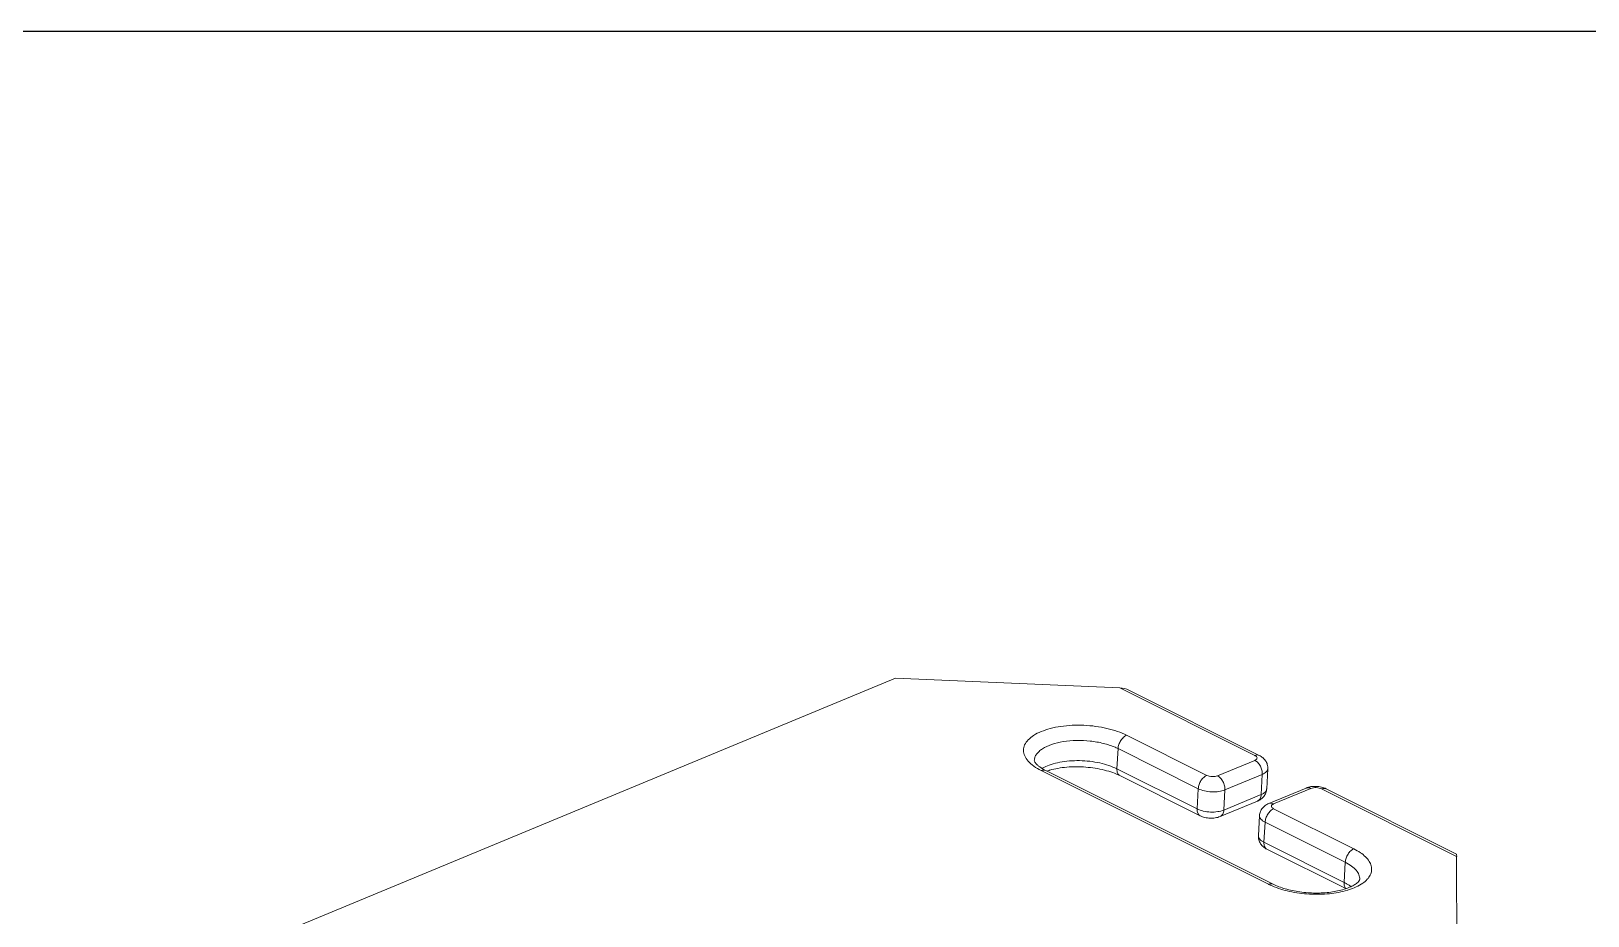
# Model space of a CAD drawing. Header units: millimetres. Extents: x 0 to 1782, y 0 to 1260.
# Drawn here: x 857.8 to 1269.5, y 1026 to 1260 of the extents above; entities that cross this region are included whole.
import ezdxf

# ---------------------------------------------------------------- set-up
doc = ezdxf.new("R2010")
doc.units = ezdxf.units.MM
doc.header["$LTSCALE"] = 0.1
doc.layers.get('0').update_dxf_attribs({"lineweight": 13})
doc.layers.add('图框', color=7, linetype='Continuous')

# ---------------------------------------------------------------- blocks, each defined once
blk = doc.blocks.new('A4-H')
at = {"layer": '图框'}
blk.add_lwpolyline([(0, 210.021), (297, 210.021), (297, 0), (0, 0)], close=True, dxfattribs=at)

msp = doc.modelspace()

# ---------------------------------------------------------------- linework, layer by layer
for p, q in [((1086.4, 1088.87), (911.84, 1016.54)), ((1086.4, 1088.87), (1145.73, 1086.29)), ((1181.44, 1068.44), (1145.73, 1086.29)), ((1182.63, 1068.46), (1148.15, 1085.7)), ((1147.53, 1073.79), (1168.74, 1063.18)), ((1145.26, 1070.24), (1144.97, 1064.91)), ((1166.48, 1059.64), (1145.26, 1070.24)), ((1171.57, 1063.06), (1181.44, 1067.15)), ((1185.06, 1034.38), (1124.96, 1064.43)), ((1186.25, 1034.4), (1126.15, 1064.45)), ((1144.97, 1064.91), (1166.18, 1054.31)), ((1166.95, 1052.5), (1145.74, 1063.11)), ((1183.41, 1063.42), (1173.54, 1059.33)), ((1183.12, 1058.09), (1183.41, 1063.42)), ((1184.87, 1064.91), (1184.58, 1059.58)), ((1166.18, 1054.31), (1166.48, 1059.64)), ((1173.54, 1059.33), (1173.24, 1054)), ((1194.99, 1059.83), (1185.12, 1055.74)), ((1196.29, 1059.72), (1186.41, 1055.63)), ((1234.82, 1041.75), (1199.12, 1059.6)), ((1234.79, 1042.38), (1200.31, 1059.62)), ((1182.15, 1056.38), (1172.27, 1052.29)), ((1173.24, 1054), (1183.12, 1058.09)), ((1186.42, 1054.34), (1207.63, 1043.73)), ((1182.39, 1047.21), (1182.69, 1052.54)), ((1184.15, 1050.8), (1183.86, 1045.47)), ((1205.37, 1040.19), (1184.15, 1050.8)), ((1183.86, 1045.47), (1205.07, 1034.86)), ((1205.5, 1033.23), (1184.63, 1043.66)), ((1234.82, 1041.75), (1234.9, 1014.62)), ((1205.07, 1034.86), (1205.37, 1040.19))]:
    msp.add_line(p, q)
for centre, radius, start, end in [((1201.31, 1026.48), 9.15, 52.4123, 54.8958), ((1200.22, 1051.91), 19.96, 286.6145, 287.3834)]:
    msp.add_arc(centre, radius, start, end)
for centre, major_axis, ratio, start_param, end_param in [((1145.58, 1083.63), (4.24, -0.15), 0.629356, 0.943277, 1.558183), ((1234.68, 1039.08), (0.12, 3.3), 0.027634, -0.62752, -0.012614)]:
    msp.add_ellipse(centre, major_axis=major_axis, ratio=ratio, start_param=start_param, end_param=end_param)
for points, knots in [([(1147.53, 1073.79), (1146.74, 1074.18), (1145.04, 1074.88), (1142.29, 1075.66), (1139.32, 1076.19), (1136.23, 1076.46), (1133.14, 1076.46), (1130.17, 1076.18), (1127.42, 1075.64), (1125, 1074.86), (1123, 1073.86), (1121.48, 1072.68), (1120.63, 1071.5), (1120.31, 1070.53), (1120.23, 1069.8), (1120.32, 1069.07), (1120.65, 1068.06), (1121.5, 1066.82), (1123.02, 1065.51), (1124.26, 1064.78), (1124.96, 1064.43)], [0, 0, 0, 0, 0.06943, 0.145476, 0.226027, 0.308754, 0.391135, 0.470693, 0.545123, 0.612493, 0.671473, 0.72168, 0.764235, 0.783675, 0.802619, 0.82175, 0.841726, 0.886117, 0.938678, 1, 1, 1, 1]), ([(1144.47, 1070.61), (1143.48, 1071.04), (1141.31, 1071.73), (1137.88, 1072.32), (1134.31, 1072.48), (1130.87, 1072.19), (1127.83, 1071.48), (1125.68, 1070.54), (1124.39, 1069.58), (1123.7, 1068.83), (1123.25, 1068.02), (1123.13, 1067.44), (1123.11, 1067.16)], [0, 0, 0, 0, 0.137166, 0.287189, 0.441105, 0.589385, 0.723283, 0.836242, 0.884087, 0.926469, 0.964478, 1, 1, 1, 1]), ([(1145.26, 1070.24), (1145.2, 1070.28), (1144.94, 1070.4), (1144.67, 1070.52), (1144.47, 1070.61)], [0, 0, 0, 0, 0.245351, 1, 1, 1, 1]), ([(1147.53, 1073.79), (1147.22, 1073.66), (1146.64, 1073.25), (1145.94, 1072.4), (1145.44, 1071.37), (1145.28, 1070.61), (1145.26, 1070.24)], [0, 0, 0, 0, 0.224043, 0.480113, 0.747077, 1, 1, 1, 1]), ([(1123.11, 1067.16), (1123.11, 1067.08), (1123.16, 1066.91), (1123.31, 1066.62), (1123.58, 1066.26), (1124, 1065.84), (1124.83, 1065.17), (1125.59, 1064.73), (1126.15, 1064.45)], [0, 0, 0, 0, 0.05786, 0.127502, 0.232347, 0.375019, 0.553124, 1, 1, 1, 1]), ([(1125.66, 1065.27), (1126.27, 1065.59), (1127.65, 1066.15), (1129.91, 1066.71), (1132.43, 1067.04), (1135.09, 1067.11), (1137.78, 1066.94), (1140.38, 1066.51), (1142.79, 1065.86), (1144.28, 1065.25), (1144.97, 1064.91)], [0, 0, 0, 0, 0.104418, 0.222626, 0.351427, 0.486689, 0.623795, 0.757961, 0.884717, 1, 1, 1, 1]), ([(1181.44, 1068.44), (1181.64, 1068.52), (1182.04, 1068.63), (1182.46, 1068.54), (1182.63, 1068.46)], [0, 0, 0, 0, 0.530873, 1, 1, 1, 1]), ([(1181.44, 1068.44), (1181.52, 1068.4), (1181.68, 1068.31), (1181.91, 1068.11), (1182.05, 1067.84), (1181.99, 1067.58), (1181.87, 1067.41), (1181.68, 1067.26), (1181.53, 1067.18), (1181.44, 1067.15)], [0, 0, 0, 0, 0.158641, 0.295233, 0.507668, 0.606569, 0.716927, 0.847449, 1, 1, 1, 1]), ([(1183.41, 1063.42), (1183.43, 1063.79), (1183.35, 1064.56), (1182.95, 1065.63), (1182.31, 1066.54), (1181.74, 1067), (1181.44, 1067.15)], [0, 0, 0, 0, 0.250609, 0.51557, 0.771995, 1, 1, 1, 1]), ([(1182.63, 1068.46), (1182.96, 1068.29), (1183.58, 1067.9), (1184.33, 1067.07), (1184.81, 1066.04), (1184.89, 1065.29), (1184.87, 1064.91)], [0, 0, 0, 0, 0.247129, 0.495572, 0.746996, 1, 1, 1, 1]), ([(1126.15, 1064.45), (1125.98, 1064.54), (1125.56, 1064.62), (1125.15, 1064.52), (1124.96, 1064.43)], [0, 0, 0, 0, 0.469195, 1, 1, 1, 1]), ([(1125.2, 1065.01), (1125.23, 1065.03), (1125.39, 1065.12), (1125.54, 1065.21), (1125.66, 1065.27)], [0, 0, 0, 0, 0.245619, 1, 1, 1, 1]), ([(1127.21, 1064.54), (1127.14, 1064.53), (1126.88, 1064.45), (1126.62, 1064.36), (1126.43, 1064.3)], [0, 0, 0, 0, 0.255691, 1, 1, 1, 1]), ([(1145.74, 1063.11), (1145.14, 1063.41), (1143.81, 1063.96), (1140.84, 1064.85), (1136.75, 1065.48), (1132.58, 1065.49), (1129.39, 1065.08), (1127.9, 1064.75), (1127.21, 1064.54)], [0, 0, 0, 0, 0.107084, 0.227292, 0.490842, 0.758954, 0.884889, 1, 1, 1, 1]), ([(1144.97, 1064.91), (1144.96, 1064.71), (1144.97, 1064.32), (1145.11, 1063.79), (1145.36, 1063.37), (1145.61, 1063.17), (1145.74, 1063.11)], [0, 0, 0, 0, 0.292653, 0.554097, 0.786101, 1, 1, 1, 1]), ([(1166.48, 1059.64), (1166.5, 1060.01), (1166.66, 1060.76), (1167.15, 1061.79), (1167.85, 1062.64), (1168.44, 1063.05), (1168.74, 1063.18)], [0, 0, 0, 0, 0.252902, 0.519804, 0.775891, 1, 1, 1, 1]), ([(1171.57, 1063.06), (1171.36, 1062.97), (1170.89, 1062.86), (1170.15, 1062.83), (1169.41, 1062.92), (1168.95, 1063.08), (1168.74, 1063.18)], [0, 0, 0, 0, 0.231433, 0.495888, 0.762543, 1, 1, 1, 1]), ([(1171.57, 1063.06), (1171.87, 1062.91), (1172.43, 1062.45), (1173.07, 1061.54), (1173.48, 1060.46), (1173.56, 1059.7), (1173.54, 1059.33)], [0, 0, 0, 0, 0.227919, 0.484264, 0.749299, 1, 1, 1, 1]), ([(1184.87, 1064.91), (1184.86, 1064.77), (1184.78, 1064.46), (1184.47, 1064.05), (1184, 1063.7), (1183.62, 1063.51), (1183.41, 1063.42)], [0, 0, 0, 0, 0.200866, 0.426142, 0.691275, 1, 1, 1, 1]), ([(1173.54, 1059.33), (1173.02, 1059.12), (1171.85, 1058.84), (1170, 1058.76), (1168.16, 1059), (1166.99, 1059.38), (1166.48, 1059.64)], [0, 0, 0, 0, 0.231415, 0.495803, 0.76247, 1, 1, 1, 1]), ([(1184.58, 1059.58), (1184.56, 1059.23), (1184.4, 1058.52), (1183.86, 1057.58), (1183.09, 1056.85), (1182.47, 1056.51), (1182.15, 1056.38)], [0, 0, 0, 0, 0.252886, 0.504393, 0.753076, 1, 1, 1, 1]), ([(1183.12, 1058.09), (1183.33, 1058.18), (1183.7, 1058.36), (1184.17, 1058.72), (1184.48, 1059.13), (1184.57, 1059.44), (1184.57, 1059.58)], [0, 0, 0, 0, 0.308784, 0.573852, 0.799094, 1, 1, 1, 1]), ([(1200.31, 1059.62), (1199.91, 1059.82), (1199.04, 1060.12), (1197.67, 1060.31), (1196.29, 1060.24), (1195.41, 1060), (1194.99, 1059.83)], [0, 0, 0, 0, 0.246668, 0.501047, 0.754547, 1, 1, 1, 1]), ([(1196.29, 1059.72), (1196.08, 1059.83), (1195.65, 1059.97), (1195.19, 1059.91), (1194.99, 1059.83)], [0, 0, 0, 0, 0.528313, 1, 1, 1, 1]), ([(1196.29, 1059.72), (1196.5, 1059.81), (1196.97, 1059.92), (1197.7, 1059.95), (1198.44, 1059.86), (1198.91, 1059.7), (1199.12, 1059.6)], [0, 0, 0, 0, 0.231433, 0.495888, 0.762543, 1, 1, 1, 1]), ([(1200.31, 1059.62), (1200.14, 1059.7), (1199.72, 1059.79), (1199.31, 1059.68), (1199.12, 1059.6)], [0, 0, 0, 0, 0.469185, 1, 1, 1, 1]), ([(1166.95, 1052.5), (1166.82, 1052.57), (1166.57, 1052.76), (1166.32, 1053.19), (1166.18, 1053.72), (1166.17, 1054.1), (1166.18, 1054.31)], [0, 0, 0, 0, 0.213848, 0.445827, 0.707326, 1, 1, 1, 1]), ([(1166.18, 1054.31), (1166.69, 1054.05), (1167.86, 1053.67), (1169.71, 1053.43), (1171.55, 1053.51), (1172.73, 1053.79), (1173.24, 1054)], [0, 0, 0, 0, 0.237439, 0.504026, 0.768495, 1, 1, 1, 1]), ([(1182.15, 1056.38), (1182.29, 1056.44), (1182.55, 1056.61), (1182.86, 1057.01), (1183.05, 1057.52), (1183.11, 1057.89), (1183.12, 1058.09)], [0, 0, 0, 0, 0.219422, 0.453853, 0.713376, 1, 1, 1, 1]), ([(1185.12, 1055.74), (1184.8, 1055.6), (1184.18, 1055.27), (1183.4, 1054.53), (1182.86, 1053.6), (1182.71, 1052.89), (1182.69, 1052.54)], [0, 0, 0, 0, 0.246919, 0.495583, 0.747074, 1, 1, 1, 1]), ([(1186.42, 1054.34), (1186.12, 1054.22), (1185.53, 1053.81), (1184.83, 1052.95), (1184.34, 1051.92), (1184.17, 1051.17), (1184.15, 1050.8)], [0, 0, 0, 0, 0.224024, 0.480029, 0.747005, 1, 1, 1, 1]), ([(1185.12, 1055.74), (1185.31, 1055.82), (1185.77, 1055.88), (1186.2, 1055.74), (1186.41, 1055.63)], [0, 0, 0, 0, 0.471733, 1, 1, 1, 1]), ([(1186.42, 1054.34), (1186.33, 1054.38), (1186.18, 1054.48), (1185.94, 1054.67), (1185.8, 1054.94), (1185.86, 1055.2), (1185.98, 1055.37), (1186.17, 1055.52), (1186.33, 1055.6), (1186.41, 1055.63)], [0, 0, 0, 0, 0.158641, 0.295233, 0.507668, 0.606569, 0.716927, 0.847449, 1, 1, 1, 1]), ([(1172.27, 1052.29), (1171.86, 1052.12), (1170.97, 1051.88), (1169.59, 1051.81), (1168.23, 1052), (1167.36, 1052.3), (1166.95, 1052.5)], [0, 0, 0, 0, 0.245455, 0.498997, 0.753336, 1, 1, 1, 1]), ([(1173.24, 1054), (1173.23, 1053.8), (1173.18, 1053.43), (1172.98, 1052.92), (1172.68, 1052.52), (1172.41, 1052.35), (1172.27, 1052.29)], [0, 0, 0, 0, 0.286646, 0.54609, 0.780513, 1, 1, 1, 1]), ([(1184.15, 1050.8), (1183.93, 1050.91), (1183.53, 1051.14), (1183.05, 1051.57), (1182.74, 1052.04), (1182.68, 1052.38), (1182.69, 1052.54)], [0, 0, 0, 0, 0.312557, 0.579213, 0.803016, 1, 1, 1, 1]), ([(1182.39, 1047.21), (1182.37, 1046.83), (1182.46, 1046.08), (1182.93, 1045.05), (1183.68, 1044.22), (1184.31, 1043.82), (1184.63, 1043.66)], [0, 0, 0, 0, 0.252958, 0.504405, 0.75287, 1, 1, 1, 1]), ([(1182.39, 1047.21), (1182.38, 1047.05), (1182.45, 1046.71), (1182.75, 1046.24), (1183.24, 1045.81), (1183.64, 1045.58), (1183.86, 1045.47)], [0, 0, 0, 0, 0.196931, 0.420763, 0.687493, 1, 1, 1, 1]), ([(1183.86, 1045.47), (1183.85, 1045.26), (1183.86, 1044.88), (1184, 1044.35), (1184.25, 1043.92), (1184.5, 1043.73), (1184.63, 1043.66)], [0, 0, 0, 0, 0.292692, 0.55411, 0.786087, 1, 1, 1, 1]), ([(1205.37, 1040.19), (1205.39, 1040.56), (1205.55, 1041.31), (1206.05, 1042.34), (1206.74, 1043.2), (1207.33, 1043.61), (1207.63, 1043.73)], [0, 0, 0, 0, 0.252923, 0.519887, 0.775957, 1, 1, 1, 1]), ([(1209.98, 1034.65), (1210.41, 1034.95), (1211.17, 1035.59), (1212, 1036.74), (1212.39, 1037.99), (1212.28, 1039.28), (1211.7, 1040.53), (1210.7, 1041.72), (1209.31, 1042.81), (1208.23, 1043.44), (1207.63, 1043.73)], [0, 0, 0, 0, 0.131589, 0.245941, 0.349265, 0.451156, 0.561715, 0.688182, 0.83419, 1, 1, 1, 1]), ([(1209.18, 1035.67), (1209.19, 1035.87), (1209.16, 1036.29), (1208.93, 1037.13), (1208.25, 1038.18), (1206.99, 1039.29), (1205.95, 1039.9), (1205.37, 1040.19)], [0, 0, 0, 0, 0.097119, 0.197915, 0.42151, 0.687646, 1, 1, 1, 1]), ([(1185.06, 1034.38), (1185.26, 1034.46), (1185.66, 1034.57), (1186.08, 1034.48), (1186.25, 1034.4)], [0, 0, 0, 0, 0.530805, 1, 1, 1, 1]), ([(1185.06, 1034.38), (1185.14, 1034.34), (1185.45, 1034.19), (1185.77, 1034.04), (1186.01, 1033.94)], [0, 0, 0, 0, 0.245208, 1, 1, 1, 1]), ([(1186.01, 1033.94), (1187.49, 1033.3), (1190.75, 1032.32), (1195.86, 1031.65), (1201.02, 1031.73), (1204.38, 1032.33), (1205.93, 1032.79)], [0, 0, 0, 0, 0.238212, 0.49941, 0.760936, 1, 1, 1, 1]), ([(1186.25, 1034.4), (1187.28, 1033.89), (1189.61, 1033.03), (1193.4, 1032.26), (1197.47, 1031.97), (1201.41, 1032.19), (1204.43, 1032.79), (1206.46, 1033.52), (1207.6, 1034.08), (1208.42, 1034.64), (1208.88, 1035.09), (1209.07, 1035.38), (1209.15, 1035.53), (1209.17, 1035.62), (1209.18, 1035.67)], [0, 0, 0, 0, 0.141644, 0.305327, 0.477488, 0.644668, 0.793368, 0.856561, 0.909886, 0.951235, 0.979143, 0.988162, 0.99418, 1, 1, 1, 1]), ([(1205.59, 1033.23), (1205.39, 1033.41), (1205.09, 1033.95), (1205.05, 1034.54), (1205.07, 1034.86)], [0, 0, 0, 0, 0.45162, 1, 1, 1, 1]), ([(1205.07, 1034.86), (1205.12, 1034.84), (1205.29, 1034.75), (1205.46, 1034.66), (1205.59, 1034.59)], [0, 0, 0, 0, 0.253593, 1, 1, 1, 1]), ([(1205.59, 1034.59), (1205.68, 1034.54), (1206.01, 1034.35), (1206.34, 1034.14), (1206.57, 1033.97)], [0, 0, 0, 0, 0.258087, 1, 1, 1, 1]), ([(1206.18, 1032.87), (1206.89, 1033.09), (1208.21, 1033.58), (1209.44, 1034.27), (1209.98, 1034.65)], [0, 0, 0, 0, 0.532405, 1, 1, 1, 1])]:
    msp.add_open_spline(points, degree=3, knots=knots)

# ---------------------------------------------------------------- block references
at = {"layer": '图框', "xscale": 5.99936514651, "yscale": 5.99936514651, "zscale": 5.99936514651}
msp.add_blockref('A4-H', (0, 0), dxfattribs=at)

doc.saveas('drawing.dxf')
